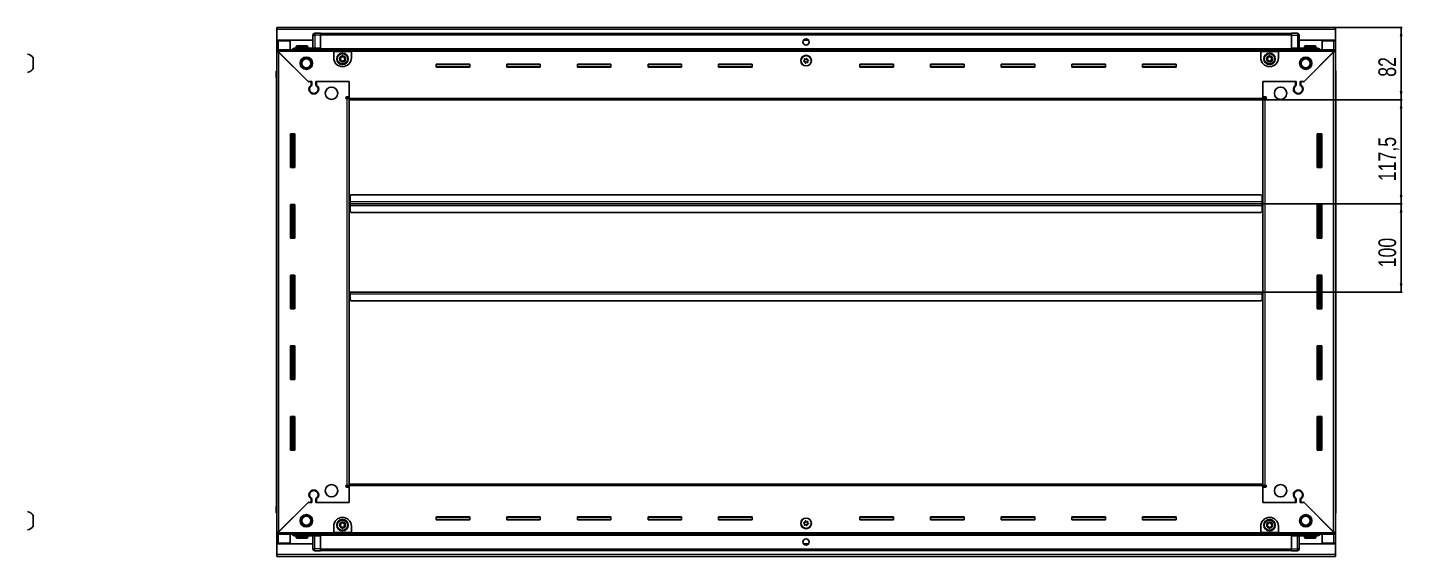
# Model space of a CAD drawing. Header units: millimetres. Extents: x 1315 to 4658, y 427 to 1687.
# Drawn here: x 3100 to 4658, y 877 to 1476 of the extents above; entities that cross this region are included whole.
import ezdxf

# ---------------------------------------------------------------- set-up
doc = ezdxf.new("R2010")
doc.units = ezdxf.units.MM
doc.layers.add('FORMAT', color=7, linetype='Continuous')
doc.styles.add('SLDTEXTSTYLE0', font='TXT', dxfattribs={"width": 0.75})
doc.dimstyles.new('SLDDIMSTYLE0', dxfattribs={"dimtxt": 20, "dimasz": 10, "dimexe": 0, "dimexo": 0.0625, "dimgap": 5, "dimtad": 2, "dimdec": 1, "dimrnd": 1e-09, "dimzin": 12, "dimdsep": 46, "dimtxsty": 'SLDTEXTSTYLE0', "dimsah": 1, "dimcen": 0.09, "dimadec": 0, "dimazin": 3, "dimtfac": 1, "dimtofl": 0, "dimtmove": 0, "dimatfit": 3, "dimfxl": 0, "dimfrac": 2, "dimtolj": 1, "dimtzin": 12, "dimarcsym": 0})

# ---------------------------------------------------------------- blocks, each defined once
blk = doc.blocks.new('_D_6')
at = {"layer": 'FORMAT'}
for p, q in [((4581.7, 1475.8), (4657.2, 1475.8)), ((4656.2, 1475.8), (4656.2, 1393.8)), ((4499.7, 1393.8), (4657.2, 1393.8))]:
    blk.add_line(p, q, dxfattribs=at)
for points in [[(4656.2, 1475.8), (4654.6, 1465.8), (4657.7, 1465.8)], [(4656.2, 1393.8), (4657.7, 1403.8), (4654.6, 1403.8)]]:
    blk.add_solid(points, dxfattribs=at)
at = {"layer": 'FORMAT', "insert": (4630.4, 1420), "char_height": 20, "attachment_point": 1, "rotation": 90, "style": 'SLDTEXTSTYLE0'}
blk.add_mtext('82', dxfattribs=at)
blk = doc.blocks.new('_D_7')
at = {"layer": 'FORMAT'}
for p, q in [((4499.7, 1393.8), (4657.2, 1393.8)), ((4656.2, 1276.3), (4656.2, 1393.8)), ((4498.7, 1276.3), (4657.2, 1276.3))]:
    blk.add_line(p, q, dxfattribs=at)
for points in [[(4656.2, 1393.8), (4654.6, 1383.8), (4657.7, 1383.8)], [(4656.2, 1276.3), (4657.7, 1286.3), (4654.6, 1286.3)]]:
    blk.add_solid(points, dxfattribs=at)
at = {"layer": 'FORMAT', "insert": (4630.4, 1301.8), "char_height": 20, "attachment_point": 1, "rotation": 90, "style": 'SLDTEXTSTYLE0'}
blk.add_mtext('117,5', dxfattribs=at)
blk = doc.blocks.new('_D_8')
at = {"layer": 'FORMAT'}
for p, q in [((4498.7, 1276.3), (4657.2, 1276.3)), ((4656.2, 1276.3), (4656.2, 1176.3)), ((4498.7, 1176.3), (4657.2, 1176.3))]:
    blk.add_line(p, q, dxfattribs=at)
for points in [[(4656.2, 1276.3), (4654.6, 1266.3), (4657.7, 1266.3)], [(4656.2, 1176.3), (4657.7, 1186.3), (4654.6, 1186.3)]]:
    blk.add_solid(points, dxfattribs=at)
at = {"layer": 'FORMAT', "insert": (4630.4, 1204.2), "char_height": 20, "attachment_point": 1, "rotation": 90, "style": 'SLDTEXTSTYLE0'}
blk.add_mtext('100', dxfattribs=at)

msp = doc.modelspace()

# ---------------------------------------------------------------- linework, layer by layer
at = {"color": 7, "linetype": 'Continuous', "lineweight": 25}
for p, q in [((3382.66, 1473.72), (3382.66, 1475.82)), ((3382.66, 1475.82), (4581.66, 1475.82)), ((3382.66, 1461.32), (3382.66, 1473.72)), ((3423.66, 1452.32), (3423.66, 1467.32)), ((3424.34, 1468.82), (3424.34, 1468.82)), ((3425.66, 1469.32), (3432.16, 1469.32)), ((3425.66, 1469.32), (3432.16, 1469.32)), ((3432.16, 1469.32), (3432.16, 1469.32)), ((3432.16, 1469.32), (3432.16, 1469.32)), ((3432.16, 1469.32), (3432.16, 1467.32)), ((4532.16, 1469.17), (3432.16, 1469.17)), ((3432.16, 1452.32), (3432.16, 1467.32)), ((4532.16, 1469.32), (4532.16, 1469.32)), ((4538.66, 1469.32), (4532.16, 1469.32)), ((4538.66, 1469.32), (4532.16, 1469.32)), ((4532.16, 1469.32), (4532.16, 1467.32)), ((4532.16, 1452.32), (4532.16, 1467.32)), ((4540.66, 1467.32), (4540.66, 1467.32)), ((4540.66, 1452.32), (4540.66, 1467.32)), ((4581.66, 1475.82), (4581.66, 1473.72)), ((4581.66, 1473.72), (4581.66, 1461.32)), ((3423.66, 1461.32), (3382.66, 1461.32)), ((3382.66, 1460.82), (3382.66, 1461.32)), ((3382.66, 1460.82), (3384.76, 1460.82)), ((3382.66, 1450.57), (3382.66, 1460.82)), ((3382.66, 1449.07), (3382.66, 1450.57)), ((3382.66, 1450.57), (3383.66, 1450.57)), ((3382.66, 1448.57), (3382.66, 1449.07)), ((3382.66, 1449.07), (3383.66, 1449.07)), ((3382.66, 904.07), (3382.66, 1448.57)), ((3384.16, 1448.57), (3382.66, 1448.57)), ((3383.66, 1449.07), (3383.66, 1450.57)), ((3383.66, 1450.57), (3447.16, 1450.57)), ((3384.16, 1460.82), (3384.16, 1461.32)), ((3384.26, 1448.47), (3418.16, 1414.57)), ((3397.66, 1460.82), (3384.76, 1460.82)), ((3397.66, 1450.57), (3397.66, 1460.82)), ((3403.16, 1452.32), (3432.16, 1452.32)), ((3404.66, 1454.22), (3404.66, 1452.32)), ((3405.46, 1455.02), (3416.86, 1455.02)), ((3417.66, 1452.32), (3417.66, 1454.22)), ((3432.08, 1450.57), (3432.16, 1452.29)), ((3432.16, 1452.32), (3432.16, 1451.82)), ((3432.16, 1451.17), (4532.16, 1451.17)), ((3447.16, 1448.47), (3447.16, 1450.57)), ((3447.16, 1450.57), (3467.16, 1450.57)), ((3447.16, 1449.07), (3467.16, 1449.07)), ((3447.16, 1441.57), (3447.16, 1448.47)), ((3467.16, 1450.57), (3467.16, 1448.47)), ((3467.16, 1450.57), (4497.16, 1450.57)), ((3467.16, 1448.47), (3467.16, 1441.57)), ((3985.03, 1461.32), (3979.29, 1461.32)), ((4497.16, 1448.47), (4497.16, 1450.57)), ((4497.16, 1450.57), (4517.16, 1450.57)), ((4497.16, 1449.07), (4517.16, 1449.07)), ((4497.16, 1441.57), (4497.16, 1448.47)), ((4517.16, 1450.57), (4517.16, 1448.47)), ((4517.16, 1450.57), (4580.66, 1450.57)), ((4517.16, 1448.47), (4517.16, 1441.57)), ((4532.16, 1452.32), (4532.16, 1451.82)), ((4561.16, 1452.32), (4532.16, 1452.32)), ((4532.16, 1452.29), (4532.23, 1450.57)), ((4581.66, 1461.32), (4540.66, 1461.32)), ((4546.16, 1414.57), (4580.06, 1448.47)), ((4546.66, 1454.22), (4546.66, 1452.32)), ((4547.46, 1455.02), (4558.86, 1455.02)), ((4559.66, 1452.32), (4559.66, 1454.22)), ((4566.66, 1450.57), (4566.66, 1460.82)), ((4566.66, 1460.82), (4579.56, 1460.82)), ((4579.56, 1460.82), (4581.66, 1460.82)), ((4580.16, 1460.82), (4580.16, 1461.32)), ((4580.16, 1448.57), (4581.66, 1448.57)), ((4580.66, 1449.07), (4580.66, 1450.57)), ((4580.66, 1450.57), (4581.66, 1450.57)), ((4580.66, 1449.07), (4581.66, 1449.07)), ((4581.66, 1460.82), (4581.66, 1461.32)), ((4581.66, 1460.82), (4581.66, 1450.57)), ((4581.66, 1449.07), (4581.66, 1450.57)), ((4581.66, 1449.07), (4581.66, 1448.57)), ((4581.66, 1448.57), (4581.66, 904.07)), ((3106.93, 1429.32), (3106.93, 1441.32)), ((3418.86, 1413.87), (3384.76, 1447.97)), ((3601.16, 1434.32), (3563.16, 1434.32)), ((3563.16, 1434.32), (3563.16, 1430.82)), ((3601.16, 1430.82), (3601.16, 1434.32)), ((3681.16, 1434.32), (3643.16, 1434.32)), ((3643.16, 1434.32), (3643.16, 1430.82)), ((3681.16, 1430.82), (3681.16, 1434.32)), ((3761.16, 1434.32), (3723.16, 1434.32)), ((3723.16, 1434.32), (3723.16, 1430.82)), ((3761.16, 1430.82), (3761.16, 1434.32)), ((3841.16, 1434.32), (3803.16, 1434.32)), ((3803.16, 1434.32), (3803.16, 1430.82)), ((3841.16, 1430.82), (3841.16, 1434.32)), ((3921.16, 1434.32), (3883.16, 1434.32)), ((3883.16, 1434.32), (3883.16, 1430.82)), ((3921.16, 1430.82), (3921.16, 1434.32)), ((4081.16, 1434.32), (4043.16, 1434.32)), ((4043.16, 1434.32), (4043.16, 1430.82)), ((4081.16, 1430.82), (4081.16, 1434.32)), ((4161.16, 1434.32), (4123.16, 1434.32)), ((4123.16, 1434.32), (4123.16, 1430.82)), ((4161.16, 1430.82), (4161.16, 1434.32)), ((4241.16, 1434.32), (4203.16, 1434.32)), ((4203.16, 1434.32), (4203.16, 1430.82)), ((4241.16, 1430.82), (4241.16, 1434.32)), ((4321.16, 1434.32), (4283.16, 1434.32)), ((4283.16, 1434.32), (4283.16, 1430.82)), ((4321.16, 1430.82), (4321.16, 1434.32)), ((4401.16, 1434.32), (4363.16, 1434.32)), ((4363.16, 1434.32), (4363.16, 1430.82)), ((4401.16, 1430.82), (4401.16, 1434.32)), ((4579.56, 1447.97), (4545.46, 1413.87)), ((3382.16, 1425.82), (3382.16, 1419.32)), ((3382.16, 1419.32), (3382.16, 1425.82)), ((3382.16, 1419.32), (3382.16, 1419.32)), ((3382.66, 1419.32), (3382.16, 1419.32)), ((3382.31, 1419.32), (3382.31, 933.32)), ((3601.16, 1431.57), (3563.16, 1431.57)), ((3563.16, 1430.82), (3601.16, 1430.82)), ((3681.16, 1431.57), (3643.16, 1431.57)), ((3643.16, 1430.82), (3681.16, 1430.82)), ((3761.16, 1431.57), (3723.16, 1431.57)), ((3723.16, 1430.82), (3761.16, 1430.82)), ((3841.16, 1431.57), (3803.16, 1431.57)), ((3803.16, 1430.82), (3841.16, 1430.82)), ((3921.16, 1431.57), (3883.16, 1431.57)), ((3883.16, 1430.82), (3921.16, 1430.82)), ((4081.16, 1431.57), (4043.16, 1431.57)), ((4043.16, 1430.82), (4081.16, 1430.82)), ((4161.16, 1431.57), (4123.16, 1431.57)), ((4123.16, 1430.82), (4161.16, 1430.82)), ((4241.16, 1431.57), (4203.16, 1431.57)), ((4203.16, 1430.82), (4241.16, 1430.82)), ((4321.16, 1431.57), (4283.16, 1431.57)), ((4283.16, 1430.82), (4321.16, 1430.82)), ((4401.16, 1431.57), (4363.16, 1431.57)), ((4363.16, 1430.82), (4401.16, 1430.82)), ((4581.66, 1427.15), (4581.66, 1427.15)), ((4581.66, 1419.32), (4582.16, 1419.32)), ((4582.01, 933.32), (4582.01, 1419.32)), ((4582.16, 1425.82), (4582.16, 1419.32)), ((4582.16, 1419.32), (4582.16, 1425.82)), ((4582.16, 1419.32), (4582.16, 1419.32)), ((4582.16, 1419.32), (4582.16, 1419.32)), ((3418.16, 1414.57), (3422.36, 1414.57)), ((3419.56, 1414.57), (3418.86, 1413.87)), ((3421.66, 1414.57), (3419.56, 1414.57)), ((3421.66, 1414.57), (3421.66, 1410.68)), ((3422.36, 1414.57), (3422.36, 1410.29)), ((3422.66, 1401.71), (3422.66, 1400.95)), ((3426.96, 1414.57), (3464.66, 1414.57)), ((3426.96, 1410.29), (3426.96, 1414.57)), ((3427.66, 1410.68), (3427.66, 1414.57)), ((3464.66, 1414.57), (3427.66, 1414.57)), ((3464.66, 1395.92), (3464.66, 1414.57)), ((3464.66, 1397.32), (3464.66, 1414.57)), ((4499.66, 1414.57), (4537.36, 1414.57)), ((4499.66, 1395.92), (4499.66, 1414.57)), ((4499.66, 1414.57), (4499.66, 1397.32)), ((4536.66, 1414.57), (4499.66, 1414.57)), ((4536.66, 1414.57), (4536.66, 1410.68)), ((4537.36, 1414.57), (4537.36, 1410.29)), ((4541.66, 1401.71), (4541.66, 1400.95)), ((4541.96, 1414.57), (4546.16, 1414.57)), ((4541.96, 1410.29), (4541.96, 1414.57)), ((4544.76, 1414.57), (4542.66, 1414.57)), ((4542.66, 1410.68), (4542.66, 1414.57)), ((4545.46, 1413.87), (4544.76, 1414.57)), ((3461.81, 1397.32), (3464.66, 1397.32)), ((3462.56, 1395.32), (3461.81, 1395.32)), ((3462.56, 1395.32), (3464.66, 1395.32)), ((3464.66, 1396.32), (3462.66, 1396.32)), ((3462.66, 1396.32), (3462.66, 1395.32)), ((3464.66, 1393.82), (3464.66, 1395.92)), ((4499.66, 1393.82), (3464.66, 1393.82)), ((3464.66, 958.82), (3464.66, 1393.82)), ((4499.66, 1397.32), (4502.51, 1397.32)), ((4501.66, 1396.32), (4499.66, 1396.32)), ((4499.66, 1395.92), (4499.66, 1393.82)), ((4499.66, 1395.32), (4501.76, 1395.32)), ((4499.66, 1393.82), (4499.66, 958.82)), ((4501.66, 1395.32), (4501.66, 1396.32)), ((4502.51, 1395.32), (4501.76, 1395.32)), ((3403.16, 1355.32), (3398.16, 1355.32)), ((3398.16, 1355.32), (3398.16, 1317.32)), ((3400.31, 1317.32), (3400.31, 1355.32)), ((3402.1, 1317.32), (3402.1, 1355.32)), ((3402.14, 1317.32), (3402.14, 1355.32)), ((3403.16, 1317.32), (3403.16, 1355.32)), ((4561.16, 1355.32), (4561.16, 1317.32)), ((4566.16, 1355.32), (4561.16, 1355.32)), ((4562.18, 1355.32), (4562.18, 1317.32)), ((4562.22, 1355.32), (4562.22, 1317.32)), ((4564.01, 1355.32), (4564.01, 1317.32)), ((4566.16, 1317.32), (4566.16, 1355.32)), ((3398.16, 1317.32), (3403.16, 1317.32)), ((4561.16, 1317.32), (4566.16, 1317.32)), ((3465.66, 1279.17), (3465.41, 1279.17)), ((3465.41, 1279.17), (3465.41, 1276.32)), ((3466.66, 1286.32), (3465.66, 1285.32)), ((3465.66, 1285.32), (3465.66, 1278.42)), ((3465.66, 1276.32), (3465.66, 1278.42)), ((4497.66, 1286.32), (3466.66, 1286.32)), ((4498.66, 1285.32), (4497.66, 1286.32)), ((4498.66, 1278.42), (4498.66, 1285.32)), ((4498.91, 1279.17), (4498.66, 1279.17)), ((4498.66, 1278.42), (4498.66, 1276.32)), ((4498.91, 1276.32), (4498.91, 1279.17)), ((3403.16, 1275.32), (3398.16, 1275.32)), ((3398.16, 1275.32), (3398.16, 1237.32)), ((3400.31, 1237.32), (3400.31, 1275.32)), ((3402.1, 1237.32), (3402.1, 1275.32)), ((3402.14, 1237.32), (3402.14, 1275.32)), ((3403.16, 1237.32), (3403.16, 1275.32)), ((3465.41, 1276.32), (3464.66, 1276.32)), ((3465.41, 1276.32), (3465.41, 1273.47)), ((3465.41, 1273.47), (3465.66, 1273.47)), ((3465.66, 1274.22), (3465.66, 1276.32)), ((4498.66, 1276.32), (3465.66, 1276.32)), ((3465.66, 1274.22), (3465.66, 1267.32)), ((3465.66, 1267.32), (3466.66, 1266.32)), ((3466.66, 1266.32), (4497.66, 1266.32)), ((4497.66, 1266.32), (4498.66, 1267.32)), ((4498.66, 1276.32), (4498.66, 1274.22)), ((4498.66, 1267.32), (4498.66, 1274.22)), ((4498.66, 1273.47), (4498.91, 1273.47)), ((4498.91, 1273.47), (4498.91, 1276.32)), ((4499.66, 1276.32), (4498.91, 1276.32)), ((4561.16, 1275.32), (4561.16, 1237.32)), ((4566.16, 1275.32), (4561.16, 1275.32)), ((4562.18, 1275.32), (4562.18, 1237.32)), ((4562.22, 1275.32), (4562.22, 1237.32)), ((4564.01, 1275.32), (4564.01, 1237.32)), ((4566.16, 1237.32), (4566.16, 1275.32)), ((3398.16, 1237.32), (3403.16, 1237.32)), ((4561.16, 1237.32), (4566.16, 1237.32)), ((3403.16, 1195.32), (3398.16, 1195.32)), ((3398.16, 1195.32), (3398.16, 1157.32)), ((3400.31, 1157.32), (3400.31, 1195.32)), ((3402.1, 1157.32), (3402.1, 1195.32)), ((3402.14, 1157.32), (3402.14, 1195.32)), ((3403.16, 1157.32), (3403.16, 1195.32)), ((4561.16, 1195.32), (4561.16, 1157.32)), ((4566.16, 1195.32), (4561.16, 1195.32)), ((4562.18, 1195.32), (4562.18, 1157.32)), ((4562.22, 1195.32), (4562.22, 1157.32)), ((4564.01, 1195.32), (4564.01, 1157.32)), ((4566.16, 1157.32), (4566.16, 1195.32)), ((3464.66, 1176.32), (3465.41, 1176.32)), ((3465.41, 1176.32), (3465.41, 1173.47)), ((3465.41, 1173.47), (3465.66, 1173.47)), ((3465.66, 1174.22), (3465.66, 1176.32)), ((3465.66, 1176.32), (4498.66, 1176.32)), ((3465.66, 1174.22), (3465.66, 1167.32)), ((4498.66, 1176.32), (4498.66, 1174.22)), ((4498.66, 1167.32), (4498.66, 1174.22)), ((4498.66, 1173.47), (4498.91, 1173.47)), ((4498.91, 1173.47), (4498.91, 1176.32)), ((4498.91, 1176.32), (4499.66, 1176.32)), ((3398.16, 1157.32), (3403.16, 1157.32)), ((3465.66, 1167.32), (3466.66, 1166.32)), ((3466.66, 1166.32), (4497.66, 1166.32)), ((4497.66, 1166.32), (4498.66, 1167.32)), ((4561.16, 1157.32), (4566.16, 1157.32)), ((3403.16, 1115.32), (3398.16, 1115.32)), ((3398.16, 1115.32), (3398.16, 1077.32)), ((3400.31, 1077.32), (3400.31, 1115.32)), ((3402.1, 1077.32), (3402.1, 1115.32)), ((3402.14, 1077.32), (3402.14, 1115.32)), ((3403.16, 1077.32), (3403.16, 1115.32)), ((4561.16, 1115.32), (4561.16, 1077.32)), ((4566.16, 1115.32), (4561.16, 1115.32)), ((4562.18, 1115.32), (4562.18, 1077.32)), ((4562.22, 1115.32), (4562.22, 1077.32)), ((4564.01, 1115.32), (4564.01, 1077.32)), ((4566.16, 1077.32), (4566.16, 1115.32)), ((3398.16, 1077.32), (3403.16, 1077.32)), ((4561.16, 1077.32), (4566.16, 1077.32)), ((3403.16, 1035.32), (3398.16, 1035.32)), ((3398.16, 1035.32), (3398.16, 997.32)), ((3400.31, 997.32), (3400.31, 1035.32)), ((3402.1, 997.32), (3402.1, 1035.32)), ((3402.14, 997.32), (3402.14, 1035.32)), ((3403.16, 997.32), (3403.16, 1035.32)), ((4561.16, 1035.32), (4561.16, 997.32)), ((4566.16, 1035.32), (4561.16, 1035.32)), ((4562.18, 1035.32), (4562.18, 997.32)), ((4562.22, 1035.32), (4562.22, 997.32)), ((4564.01, 1035.32), (4564.01, 997.32)), ((4566.16, 997.32), (4566.16, 1035.32)), ((3398.16, 997.32), (3403.16, 997.32)), ((4561.16, 997.32), (4566.16, 997.32)), ((3422.66, 951.7), (3422.66, 950.94)), ((3461.81, 957.32), (3462.56, 957.32)), ((3464.66, 955.32), (3461.81, 955.32)), ((3464.66, 957.32), (3462.56, 957.32)), ((3462.66, 957.32), (3462.66, 956.32)), ((3462.66, 956.32), (3464.66, 956.32)), ((3464.66, 956.72), (3464.66, 958.82)), ((3464.66, 958.82), (4499.66, 958.82)), ((3464.66, 956.72), (3464.66, 938.07)), ((3464.66, 938.07), (3464.66, 955.32)), ((4499.66, 958.82), (4499.66, 956.72)), ((4501.76, 957.32), (4499.66, 957.32)), ((4499.66, 956.72), (4499.66, 938.07)), ((4499.66, 956.32), (4501.66, 956.32)), ((4499.66, 955.32), (4499.66, 938.07)), ((4502.51, 955.32), (4499.66, 955.32)), ((4501.66, 956.32), (4501.66, 957.32)), ((4501.76, 957.32), (4502.51, 957.32)), ((4541.66, 951.7), (4541.66, 950.94)), ((3418.16, 938.07), (3384.26, 904.17)), ((3384.76, 904.67), (3418.86, 938.77)), ((3422.36, 938.07), (3418.16, 938.07)), ((3418.86, 938.77), (3419.56, 938.07)), ((3419.56, 938.07), (3421.66, 938.07)), ((3421.66, 941.96), (3421.66, 938.07)), ((3422.36, 942.36), (3422.36, 938.07)), ((3426.96, 938.07), (3426.96, 942.36)), ((3464.66, 938.07), (3426.96, 938.07)), ((3427.66, 938.07), (3427.66, 941.96)), ((3427.66, 938.07), (3464.66, 938.07)), ((4537.36, 938.07), (4499.66, 938.07)), ((4499.66, 938.07), (4536.66, 938.07)), ((4536.66, 941.96), (4536.66, 938.07)), ((4537.36, 942.36), (4537.36, 938.07)), ((4541.96, 938.07), (4541.96, 942.36)), ((4546.16, 938.07), (4541.96, 938.07)), ((4542.66, 938.07), (4542.66, 941.96)), ((4542.66, 938.07), (4544.76, 938.07)), ((4544.76, 938.07), (4545.46, 938.77)), ((4545.46, 938.77), (4579.56, 904.67)), ((4580.06, 904.17), (4546.16, 938.07)), ((3106.93, 911.32), (3106.93, 923.32)), ((3382.16, 926.82), (3382.16, 933.32)), ((3382.16, 933.32), (3382.16, 933.32)), ((3382.16, 933.32), (3382.16, 933.32)), ((3382.16, 933.32), (3382.16, 926.82)), ((3382.66, 933.32), (3382.16, 933.32)), ((3382.66, 925.5), (3382.66, 925.5)), ((3601.16, 921.82), (3563.16, 921.82)), ((3563.16, 921.82), (3563.16, 918.32)), ((3563.16, 921.07), (3601.16, 921.07)), ((3601.16, 918.32), (3601.16, 921.82)), ((3681.16, 921.82), (3643.16, 921.82)), ((3643.16, 921.82), (3643.16, 918.32)), ((3643.16, 921.07), (3681.16, 921.07)), ((3681.16, 918.32), (3681.16, 921.82)), ((3761.16, 921.82), (3723.16, 921.82)), ((3723.16, 921.82), (3723.16, 918.32)), ((3723.16, 921.07), (3761.16, 921.07)), ((3761.16, 918.32), (3761.16, 921.82)), ((3841.16, 921.82), (3803.16, 921.82)), ((3803.16, 921.82), (3803.16, 918.32)), ((3803.16, 921.07), (3841.16, 921.07)), ((3841.16, 918.32), (3841.16, 921.82)), ((3921.16, 921.82), (3883.16, 921.82)), ((3883.16, 921.82), (3883.16, 918.32)), ((3883.16, 921.07), (3921.16, 921.07)), ((3921.16, 918.32), (3921.16, 921.82)), ((4081.16, 921.82), (4043.16, 921.82)), ((4043.16, 921.82), (4043.16, 918.32)), ((4043.16, 921.07), (4081.16, 921.07)), ((4081.16, 918.32), (4081.16, 921.82)), ((4161.16, 921.82), (4123.16, 921.82)), ((4123.16, 921.82), (4123.16, 918.32)), ((4123.16, 921.07), (4161.16, 921.07)), ((4161.16, 918.32), (4161.16, 921.82)), ((4241.16, 921.82), (4203.16, 921.82)), ((4203.16, 921.82), (4203.16, 918.32)), ((4203.16, 921.07), (4241.16, 921.07)), ((4241.16, 918.32), (4241.16, 921.82)), ((4321.16, 921.82), (4283.16, 921.82)), ((4283.16, 921.82), (4283.16, 918.32)), ((4283.16, 921.07), (4321.16, 921.07)), ((4321.16, 918.32), (4321.16, 921.82)), ((4401.16, 921.82), (4363.16, 921.82)), ((4363.16, 921.82), (4363.16, 918.32)), ((4363.16, 921.07), (4401.16, 921.07)), ((4401.16, 918.32), (4401.16, 921.82)), ((4581.66, 933.32), (4582.16, 933.32)), ((4582.16, 933.32), (4582.16, 933.32)), ((4582.16, 926.82), (4582.16, 933.32)), ((4582.16, 933.32), (4582.16, 926.82)), ((3382.66, 903.57), (3382.66, 904.07)), ((3384.16, 904.07), (3382.66, 904.07)), ((3382.66, 903.57), (3382.66, 902.07)), ((3383.66, 903.57), (3382.66, 903.57)), ((3383.66, 903.57), (3383.66, 902.07)), ((3447.16, 904.17), (3447.16, 911.07)), ((3447.16, 902.07), (3447.16, 904.17)), ((3467.16, 903.57), (3447.16, 903.57)), ((3467.16, 911.07), (3467.16, 904.17)), ((3467.16, 904.17), (3467.16, 902.07)), ((3563.16, 918.32), (3601.16, 918.32)), ((3643.16, 918.32), (3681.16, 918.32)), ((3723.16, 918.32), (3761.16, 918.32)), ((3803.16, 918.32), (3841.16, 918.32)), ((3883.16, 918.32), (3921.16, 918.32)), ((4043.16, 918.32), (4081.16, 918.32)), ((4123.16, 918.32), (4161.16, 918.32)), ((4203.16, 918.32), (4241.16, 918.32)), ((4283.16, 918.32), (4321.16, 918.32)), ((4363.16, 918.32), (4401.16, 918.32)), ((4497.16, 904.17), (4497.16, 911.07)), ((4497.16, 902.07), (4497.16, 904.17)), ((4517.16, 903.57), (4497.16, 903.57)), ((4517.16, 911.07), (4517.16, 904.17)), ((4517.16, 904.17), (4517.16, 902.07)), ((4580.16, 904.07), (4581.66, 904.07)), ((4580.66, 903.57), (4580.66, 902.07)), ((4581.66, 903.57), (4580.66, 903.57)), ((4581.66, 904.07), (4581.66, 903.57)), ((4581.66, 903.57), (4581.66, 902.07)), ((3382.66, 891.82), (3382.66, 902.07)), ((3383.66, 902.07), (3382.66, 902.07)), ((3384.76, 891.82), (3382.66, 891.82)), ((3382.66, 891.32), (3382.66, 891.82)), ((3382.66, 878.92), (3382.66, 891.32)), ((3382.66, 891.32), (3423.66, 891.32)), ((3447.16, 902.07), (3383.66, 902.07)), ((3384.16, 891.32), (3384.16, 891.82)), ((3384.76, 891.82), (3397.66, 891.82)), ((3397.66, 891.82), (3397.66, 902.07)), ((3403.16, 900.32), (3432.16, 900.32)), ((3404.66, 900.32), (3404.66, 898.42)), ((3409.23, 897.62), (3405.46, 897.62)), ((3416.86, 897.62), (3409.23, 897.62)), ((3417.66, 898.42), (3417.66, 900.32)), ((3423.66, 900.32), (3423.66, 885.32)), ((3432.16, 900.36), (3432.08, 902.07)), ((4532.16, 901.47), (3432.16, 901.47)), ((3432.16, 900.32), (3432.16, 900.82)), ((3432.16, 900.32), (3432.16, 885.32)), ((3467.16, 902.07), (3447.16, 902.07)), ((4497.16, 902.07), (3467.16, 902.07)), ((3979.29, 891.32), (3985.03, 891.32)), ((4517.16, 902.07), (4497.16, 902.07)), ((4580.66, 902.07), (4517.16, 902.07)), ((4532.23, 902.07), (4532.16, 900.36)), ((4532.16, 900.32), (4532.16, 900.82)), ((4561.16, 900.32), (4532.16, 900.32)), ((4532.16, 900.32), (4532.16, 885.32)), ((4540.66, 900.32), (4540.66, 885.32)), ((4540.66, 891.32), (4581.66, 891.32)), ((4546.66, 900.32), (4546.66, 898.42)), ((4554.45, 897.62), (4547.46, 897.62)), ((4558.86, 897.62), (4554.45, 897.62)), ((4559.66, 898.42), (4559.66, 900.32)), ((4566.66, 891.82), (4566.66, 902.07)), ((4579.56, 891.82), (4566.66, 891.82)), ((4581.66, 891.82), (4579.56, 891.82)), ((4580.16, 891.32), (4580.16, 891.82)), ((4581.66, 902.07), (4580.66, 902.07)), ((4581.66, 902.07), (4581.66, 891.82)), ((4581.66, 891.32), (4581.66, 891.82)), ((4581.66, 891.32), (4581.66, 878.92)), ((3382.66, 876.82), (3382.66, 878.92)), ((4581.66, 876.82), (3382.66, 876.82)), ((3423.66, 885.32), (3423.66, 885.32)), ((3425.66, 883.32), (3432.16, 883.32)), ((3425.66, 883.32), (3432.16, 883.32)), ((3432.16, 883.32), (3432.16, 885.32)), ((3432.16, 883.47), (4532.16, 883.47)), ((3432.16, 883.32), (3432.16, 883.32)), ((4532.16, 883.32), (4532.16, 885.32)), ((4538.66, 883.32), (4532.16, 883.32)), ((4532.16, 883.32), (4532.16, 883.32)), ((4532.16, 883.32), (4532.16, 883.32)), ((4538.66, 883.32), (4532.16, 883.32)), ((4539.98, 883.82), (4539.98, 883.82)), ((4581.66, 878.92), (4581.66, 876.82))]:
    msp.add_line(p, q, dxfattribs=at)
at = {"color": 8, "linetype": 'Continuous', "lineweight": 18}
for p, q in [((4581.66, 1473.72), (3382.66, 1473.72)), ((3423.66, 1467.32), (3425.66, 1467.32)), ((3425.66, 1469.32), (3425.66, 1467.32)), ((3425.66, 1467.32), (3425.66, 1452.32)), ((3432.16, 1467.32), (3425.66, 1467.32)), ((4532.16, 1467.17), (3432.16, 1467.17)), ((4532.16, 1467.32), (4538.66, 1467.32)), ((4538.66, 1469.32), (4538.66, 1467.32)), ((4540.66, 1467.32), (4538.66, 1467.32)), ((4538.66, 1467.32), (4538.66, 1452.32)), ((3447.16, 1448.47), (3384.26, 1448.47)), ((3384.76, 1460.82), (3384.76, 1461.32)), ((3384.76, 1450.57), (3384.76, 1460.82)), ((3404.66, 1454.22), (3417.66, 1454.22)), ((4532.16, 1451.82), (3432.16, 1451.82)), ((4532.16, 1450.59), (3432.16, 1450.59)), ((3447.16, 1448.47), (3467.16, 1448.47)), ((4497.16, 1448.47), (3467.16, 1448.47)), ((4497.16, 1448.47), (4517.16, 1448.47)), ((4580.06, 1448.47), (4517.16, 1448.47)), ((4546.66, 1454.22), (4559.66, 1454.22)), ((4579.56, 1461.32), (4579.56, 1460.82)), ((4579.56, 1460.82), (4579.56, 1450.57)), ((3384.76, 1447.97), (3384.76, 904.67)), ((4579.56, 904.67), (4579.56, 1447.97)), ((3382.66, 1425.82), (3382.16, 1425.82)), ((4581.66, 1425.82), (4582.16, 1425.82)), ((3462.56, 957.32), (3462.56, 1395.32)), ((3464.66, 1395.92), (4499.66, 1395.92)), ((4501.76, 1395.32), (4501.76, 957.32)), ((3399.66, 1355.32), (3399.66, 1317.32)), ((3400.9, 1355.32), (3400.9, 1317.32)), ((4563.42, 1317.32), (4563.42, 1355.32)), ((4564.66, 1317.32), (4564.66, 1355.32)), ((4498.66, 1278.42), (3465.66, 1278.42)), ((3399.66, 1275.32), (3399.66, 1237.32)), ((3400.9, 1275.32), (3400.9, 1237.32)), ((3465.66, 1274.22), (4498.66, 1274.22)), ((4563.42, 1237.32), (4563.42, 1275.32)), ((4564.66, 1237.32), (4564.66, 1275.32)), ((3399.66, 1195.32), (3399.66, 1157.32)), ((3400.9, 1195.32), (3400.9, 1157.32)), ((4563.42, 1157.32), (4563.42, 1195.32)), ((4564.66, 1157.32), (4564.66, 1195.32)), ((3465.66, 1174.22), (4498.66, 1174.22)), ((3399.66, 1115.32), (3399.66, 1077.32)), ((3400.9, 1115.32), (3400.9, 1077.32)), ((4563.42, 1077.32), (4563.42, 1115.32)), ((4564.66, 1077.32), (4564.66, 1115.32)), ((3399.66, 1035.32), (3399.66, 997.32)), ((3400.9, 1035.32), (3400.9, 997.32)), ((4563.42, 997.32), (4563.42, 1035.32)), ((4564.66, 997.32), (4564.66, 1035.32)), ((4499.66, 956.72), (3464.66, 956.72)), ((3382.66, 926.82), (3382.16, 926.82)), ((4581.66, 926.82), (4582.16, 926.82)), ((3384.26, 904.17), (3447.16, 904.17)), ((3467.16, 904.17), (3447.16, 904.17)), ((3467.16, 904.17), (4497.16, 904.17)), ((4517.16, 904.17), (4497.16, 904.17)), ((4517.16, 904.17), (4580.06, 904.17)), ((3384.76, 891.82), (3384.76, 902.07)), ((3384.76, 891.32), (3384.76, 891.82)), ((3408.96, 898.42), (3404.66, 898.42)), ((3417.66, 898.42), (3408.96, 898.42)), ((3425.66, 885.32), (3425.66, 900.32)), ((3432.16, 902.06), (4532.16, 902.06)), ((3432.16, 900.82), (4532.16, 900.82)), ((4538.66, 885.32), (4538.66, 900.32)), ((4554.63, 898.42), (4546.66, 898.42)), ((4559.66, 898.42), (4554.63, 898.42)), ((4579.56, 902.07), (4579.56, 891.82)), ((4579.56, 891.82), (4579.56, 891.32)), ((4581.66, 878.92), (3382.66, 878.92)), ((3423.66, 885.32), (3425.66, 885.32)), ((3425.66, 883.32), (3425.66, 885.32)), ((3432.16, 885.32), (3425.66, 885.32)), ((3432.16, 885.47), (4532.16, 885.47)), ((4532.16, 885.32), (4538.66, 885.32)), ((4540.66, 885.32), (4538.66, 885.32)), ((4538.66, 883.32), (4538.66, 885.32))]:
    msp.add_line(p, q, dxfattribs=at)
at = {"color": 7, "linetype": 'Continuous', "lineweight": 25, "flags": 128}
msp.add_lwpolyline([(3423.81, 884.57), (3423.7, 884.93), (3423.66, 885.32)], dxfattribs=at)
at = {"color": 7, "linetype": 'Continuous', "lineweight": 25}
for centre, radius in [((3982.16, 1459.32), 3.5), ((3416.16, 1435.32), 7), ((3416.16, 1435.32), 6.03), ((3416.16, 1435.32), 5.1), ((3457.16, 1440.32), 6.5), ((3457.16, 1440.32), 3.46), ((3982.16, 1438.32), 6), ((3982.16, 1438.17), 5.79), ((3982.16, 1438.17), 1.85), ((4507.16, 1440.32), 6.5), ((4507.16, 1440.32), 3.46), ((4548.16, 1435.32), 7), ((4548.16, 1435.32), 6.03), ((4548.16, 1435.32), 5.1), ((3444.66, 1401.32), 7), ((4519.66, 1401.32), 7), ((3444.66, 951.32), 7), ((4519.66, 951.32), 7), ((3416.16, 917.32), 7), ((3416.16, 917.32), 6.03), ((3416.16, 917.32), 5.1), ((3982.16, 914.32), 6), ((3982.16, 914.47), 5.79), ((4548.16, 917.32), 7), ((4548.16, 917.32), 6.02), ((4548.16, 917.32), 5.1), ((3457.16, 912.32), 6.5), ((3457.16, 912.32), 3.46), ((3982.16, 914.47), 1.85), ((4507.16, 912.32), 6.5), ((4507.16, 912.32), 3.46), ((3982.16, 893.32), 3.5)]:
    msp.add_circle(centre, radius, dxfattribs=at)
at = {"color": 8, "linetype": 'Continuous', "lineweight": 18}
for centre in [(3457.16, 1440.32), (4507.16, 1440.32), (3457.16, 912.32), (4507.16, 912.32)]:
    msp.add_circle(centre, 5.7, dxfattribs=at)
at = {"color": 7, "linetype": 'Continuous', "lineweight": 25}
for centre, radius, start, end in [((3425.66, 1467.32), 2, 90, 180), ((3425.66, 1467.32), 2, 90, 131.40962), ((4538.66, 1467.32), 2, 0, 90), ((3405.46, 1454.22), 0.8, 90, 180), ((3416.86, 1454.22), 0.8, 0, 90), ((3423.46, 1452.52), 0.2, 270, 0), ((4540.86, 1452.52), 0.2, 180, 270), ((4547.46, 1454.22), 0.8, 90, 180), ((4558.86, 1454.22), 0.8, 0, 90), ((3097.3, 1434.3), 11.91, 36.1266, 75.29965), ((3457.16, 1441.57), 10, 180, 270), ((3457.16, 1440.32), 2.5, 134.01559, 194.01559), ((3457.16, 1440.32), 2.5, 194.01559, 254.01559), ((3457.16, 1440.32), 2.5, 74.01559, 134.01559), ((3457.16, 1440.32), 2.5, 254.01559, 314.01559), ((3457.16, 1441.57), 10, 270, 0), ((3457.16, 1440.32), 2.5, 14.01559, 74.01559), ((3457.16, 1440.32), 2.5, 314.01559, 14.01559), ((4507.16, 1441.57), 10, 180, 270), ((4507.16, 1440.32), 2.5, 160.11158, 220.11158), ((4507.16, 1440.32), 2.5, 100.11158, 160.11158), ((4507.16, 1440.32), 2.5, 220.11158, 280.11158), ((4507.16, 1440.32), 2.5, 40.11158, 100.11158), ((4507.16, 1441.57), 10, 270, 0), ((4507.16, 1440.32), 2.5, 280.11158, 340.11158), ((4507.16, 1440.32), 2.5, 340.11158, 40.11158), ((3097.3, 1436.35), 11.91, 284.70035, 323.8734), ((3384.16, 1425.82), 2, 138.59038, 180), ((4580.16, 1425.82), 2, 0, 41.39416), ((3424.66, 1406.07), 5.5, 123.05573, 56.94427), ((3424.66, 1406.07), 4.8, 118.63099, 61.36901), ((4539.66, 1406.07), 5.5, 123.05573, 56.94427), ((4539.66, 1406.07), 4.8, 118.63099, 61.36901), ((3461.81, 1396.32), 1, 90, 270), ((4502.51, 1396.32), 1, 270, 90), ((3424.66, 946.57), 5.5, 303.05573, 236.94427), ((3424.66, 946.57), 4.8, 298.63099, 241.36901), ((3461.81, 956.32), 1, 90, 270), ((4502.51, 956.32), 1, 270, 90), ((4539.66, 946.57), 5.5, 303.05573, 236.94427), ((4539.66, 946.57), 4.8, 298.63099, 241.36901), ((3097.3, 916.3), 11.91, 36.1266, 75.29965), ((3384.16, 926.82), 2, 180, 199.56674), ((3384.16, 926.82), 2, 180, 221.39416), ((3384.16, 926.82), 2, 213.78451, 221.40962), ((3457.16, 911.07), 10, 90, 180), ((3457.16, 911.07), 10, 0, 90), ((4507.16, 911.07), 10, 90, 180), ((4507.16, 911.07), 10, 0, 90), ((4580.16, 926.82), 2, 318.59038, 0), ((3097.3, 918.35), 11.91, 284.70035, 323.8734), ((3457.16, 912.32), 2.5, 127.47401, 187.47401), ((3457.16, 912.32), 2.5, 187.47401, 247.47401), ((3457.16, 912.32), 2.5, 67.47401, 127.47401), ((3457.16, 912.32), 2.5, 247.47401, 307.47401), ((3457.16, 912.32), 2.5, 7.47401, 67.47401), ((3457.16, 912.32), 2.5, 307.47401, 7.47401), ((4507.16, 912.32), 2.5, 147.04236, 207.04236), ((4507.16, 912.32), 2.5, 207.04236, 267.04236), ((4507.16, 912.32), 2.5, 87.04236, 147.04236), ((4507.16, 912.32), 2.5, 267.04236, 327.04236), ((4507.16, 912.32), 2.5, 27.04236, 87.04236), ((4507.16, 912.32), 2.5, 327.04236, 27.04236), ((3405.46, 898.42), 0.8, 180, 270), ((3416.86, 898.42), 0.8, 270, 0), ((3423.46, 900.12), 0.2, 0, 90), ((4540.86, 900.12), 0.2, 90, 180), ((4547.46, 898.42), 0.8, 180, 270), ((4558.86, 898.42), 0.8, 270, 360), ((3425.66, 885.32), 2, 180, 270), ((4538.66, 885.32), 2, 270, 0), ((4538.66, 885.32), 2, 270, 288.58003), ((4538.66, 885.32), 2, 303.94202, 311.40962), ((4538.66, 885.32), 2, 311.40962, 360)]:
    msp.add_arc(centre, radius, start, end, dxfattribs=at)
for points, knots in [([(3382.66, 1448.57), (3382.69, 1448.53), (3382.74, 1448.44), (3383.13, 1448.3), (3383.69, 1448.17), (3384.27, 1448.06), (3384.63, 1448), (3384.76, 1447.97)], [0, 0, 0, 0, 0.2302553, 0.4485219, 0.6667858, 0.8850496, 1, 1, 1, 1]), ([(3384.26, 1448.47), (3384.21, 1448.73), (3384.12, 1449.22), (3383.99, 1449.86), (3383.86, 1450.33), (3383.75, 1450.55), (3383.68, 1450.57), (3383.66, 1450.57)], [0, 0, 0, 0, 0.23025534, 0.4485219, 0.6667858, 0.88504963, 1, 1, 1, 1]), ([(3399.95, 1450.57), (3400.06, 1450.77), (3400.45, 1451.42), (3401.61, 1452.13), (3402.64, 1452.26), (3403.16, 1452.32)], [0, 0, 0, 0, 0.18224985, 0.59112493, 1, 1, 1, 1]), ([(3432.16, 1452.32), (3432.16, 1452.29), (3432.16, 1452.21), (3432.16, 1451.59), (3432.16, 1451.01), (3432.16, 1450.62), (3432.16, 1450.59)], [0, 0, 0, 0, 0.3242788, 0.6485576, 0.9728365, 1, 1, 1, 1]), ([(4532.16, 1452.32), (4532.16, 1452.29), (4532.16, 1452.21), (4532.16, 1451.59), (4532.16, 1451.01), (4532.16, 1450.62), (4532.16, 1450.59)], [0, 0, 0, 0, 0.3242788, 0.6485576, 0.9728365, 1, 1, 1, 1]), ([(4564.37, 1450.57), (4564.26, 1450.77), (4563.87, 1451.42), (4562.71, 1452.13), (4561.68, 1452.26), (4561.16, 1452.32)], [0, 0, 0, 0, 0.1822499, 0.5911249, 1, 1, 1, 1]), ([(4579.56, 1447.97), (4579.81, 1448.02), (4580.31, 1448.11), (4580.95, 1448.24), (4581.41, 1448.37), (4581.63, 1448.48), (4581.65, 1448.55), (4581.66, 1448.57)], [0, 0, 0, 0, 0.2302553, 0.4485219, 0.6667858, 0.8850496, 1, 1, 1, 1]), ([(4580.66, 1450.57), (4580.61, 1450.55), (4580.52, 1450.49), (4580.39, 1450.1), (4580.26, 1449.54), (4580.15, 1448.96), (4580.08, 1448.6), (4580.06, 1448.47)], [0, 0, 0, 0, 0.2302553, 0.4485219, 0.6667858, 0.8850496, 1, 1, 1, 1]), ([(3454.38, 1441.12), (3454.76, 1441.48), (3455.45, 1442.15), (3456.14, 1442.81), (3456.46, 1443.12)], [0, 0, 0, 0, 0.53468586, 1, 1, 1, 1]), ([(3455.08, 1438.32), (3455, 1438.65), (3454.8, 1439.45), (3454.56, 1440.42), (3454.42, 1441), (3454.38, 1441.12)], [0, 0, 0, 0, 0.3629006, 0.8668753, 1, 1, 1, 1]), ([(3457.86, 1437.52), (3457.36, 1437.66), (3456.44, 1437.93), (3455.51, 1438.19), (3455.08, 1438.32)], [0, 0, 0, 0, 0.5346859, 1, 1, 1, 1]), ([(3456.46, 1443.12), (3456.96, 1442.98), (3457.88, 1442.72), (3458.81, 1442.45), (3459.24, 1442.33)], [0, 0, 0, 0, 0.5346859, 1, 1, 1, 1]), ([(3459.94, 1439.53), (3459.56, 1439.17), (3458.87, 1438.5), (3458.18, 1437.83), (3457.86, 1437.52)], [0, 0, 0, 0, 0.53468586, 1, 1, 1, 1]), ([(3459.24, 1442.33), (3459.27, 1442.21), (3459.41, 1441.63), (3459.65, 1440.66), (3459.85, 1439.86), (3459.94, 1439.53)], [0, 0, 0, 0, 0.1331247, 0.6370994, 1, 1, 1, 1]), ([(3980.28, 1440.24), (3980.27, 1440.23), (3980.25, 1440.21), (3980.24, 1440.15), (3980.25, 1440.01), (3980.35, 1439.64), (3980.49, 1439.11), (3980.32, 1438.5), (3979.96, 1438.13), (3979.66, 1437.88), (3979.48, 1437.72), (3979.43, 1437.64), (3979.42, 1437.6), (3979.43, 1437.57), (3979.44, 1437.54), (3979.49, 1437.49), (3979.74, 1437.39), (3980.21, 1437.29), (3980.85, 1436.98), (3981.1, 1436.31), (3981.16, 1435.84), (3981.23, 1435.58), (3981.27, 1435.53), (3981.3, 1435.51), (3981.33, 1435.5), (3981.37, 1435.51), (3981.41, 1435.52), (3981.47, 1435.57), (3981.64, 1435.72), (3981.91, 1435.99), (3982.32, 1436.31), (3982.94, 1436.42), (3983.45, 1436.23), (3983.82, 1436.1), (3983.96, 1436.07), (3984.02, 1436.09), (3984.05, 1436.1), (3984.07, 1436.13), (3984.08, 1436.19), (3984.07, 1436.34), (3983.97, 1436.71), (3983.83, 1437.23), (3984, 1437.84), (3984.36, 1438.21), (3984.66, 1438.46), (3984.84, 1438.63), (3984.89, 1438.71), (3984.9, 1438.75), (3984.89, 1438.78), (3984.88, 1438.81), (3984.83, 1438.85), (3984.58, 1438.95), (3984.11, 1439.06), (3983.47, 1439.37), (3983.22, 1440.03), (3983.16, 1440.51), (3983.09, 1440.76), (3983.05, 1440.82), (3983.02, 1440.84), (3982.99, 1440.85), (3982.95, 1440.84), (3982.91, 1440.82), (3982.85, 1440.78), (3982.68, 1440.63), (3982.41, 1440.36), (3982, 1440.04), (3981.38, 1439.93), (3980.87, 1440.11), (3980.5, 1440.25), (3980.36, 1440.27), (3980.3, 1440.26), (3980.28, 1440.25), (3980.28, 1440.24)], [0, 0, 0, 0, 0.0020087, 0.00442, 0.0093647, 0.0255282, 0.0677053, 0.0957862, 0.1246456, 0.1503415, 0.1605194, 0.1633943, 0.1656965, 0.1672448, 0.1688741, 0.1707699, 0.1786058, 0.2119941, 0.2499945, 0.2879948, 0.3213831, 0.329219, 0.3311148, 0.3327441, 0.3342924, 0.3362166, 0.3385353, 0.3413178, 0.349662, 0.3753578, 0.4042173, 0.4322982, 0.4744753, 0.4906388, 0.4966691, 0.49844, 0.5, 0.5020087, 0.50442, 0.5093647, 0.5255282, 0.5677053, 0.5957862, 0.6246456, 0.6503415, 0.6605194, 0.6633943, 0.6656965, 0.6672448, 0.6688741, 0.6707699, 0.6786058, 0.7119941, 0.7499945, 0.7879948, 0.8213831, 0.829219, 0.8311148, 0.8327441, 0.8342924, 0.8362166, 0.8385353, 0.8413178, 0.849662, 0.8753578, 0.9042173, 0.9322982, 0.9744753, 0.9906388, 0.9966691, 0.99844, 1, 1, 1, 1]), ([(4504.32, 1439.82), (4504.36, 1439.93), (4504.56, 1440.5), (4504.9, 1441.43), (4505.18, 1442.21), (4505.3, 1442.53)], [0, 0, 0, 0, 0.1331247, 0.6370994, 1, 1, 1, 1]), ([(4506.18, 1437.61), (4505.85, 1438), (4505.22, 1438.74), (4504.61, 1439.48), (4504.32, 1439.82)], [0, 0, 0, 0, 0.53468586, 1, 1, 1, 1]), ([(4505.3, 1442.53), (4505.81, 1442.62), (4506.76, 1442.79), (4507.7, 1442.96), (4508.14, 1443.04)], [0, 0, 0, 0, 0.5346859, 1, 1, 1, 1]), ([(4509.02, 1438.12), (4508.51, 1438.03), (4507.56, 1437.86), (4506.62, 1437.69), (4506.18, 1437.61)], [0, 0, 0, 0, 0.5346859, 1, 1, 1, 1]), ([(4508.14, 1443.04), (4508.47, 1442.64), (4509.1, 1441.91), (4509.71, 1441.17), (4510, 1440.83)], [0, 0, 0, 0, 0.5346859, 1, 1, 1, 1]), ([(4510, 1440.83), (4509.88, 1440.51), (4509.6, 1439.73), (4509.27, 1438.8), (4509.06, 1438.23), (4509.02, 1438.12)], [0, 0, 0, 0, 0.3629006, 0.8668753, 1, 1, 1, 1]), ([(3384.76, 904.67), (3384.51, 904.63), (3384.01, 904.54), (3383.37, 904.4), (3382.91, 904.27), (3382.69, 904.16), (3382.67, 904.1), (3382.66, 904.07)], [0, 0, 0, 0, 0.2302553, 0.4485219, 0.6667858, 0.8850496, 1, 1, 1, 1]), ([(3383.66, 902.07), (3383.71, 902.1), (3383.8, 902.15), (3383.93, 902.55), (3384.06, 903.1), (3384.17, 903.68), (3384.24, 904.05), (3384.26, 904.17)], [0, 0, 0, 0, 0.2302553, 0.4485219, 0.6667858, 0.8850496, 1, 1, 1, 1]), ([(3454.49, 913.43), (3454.59, 913.51), (3455.07, 913.87), (3455.86, 914.48), (3456.51, 914.98), (3456.78, 915.19)], [0, 0, 0, 0, 0.1331247, 0.6370994, 1, 1, 1, 1]), ([(3454.87, 910.57), (3454.8, 911.08), (3454.68, 912.03), (3454.55, 912.99), (3454.49, 913.43)], [0, 0, 0, 0, 0.5346859, 1, 1, 1, 1]), ([(3457.54, 909.46), (3457.06, 909.66), (3456.17, 910.03), (3455.28, 910.4), (3454.87, 910.57)], [0, 0, 0, 0, 0.5346859, 1, 1, 1, 1]), ([(3456.78, 915.19), (3457.26, 914.99), (3458.15, 914.62), (3459.04, 914.25), (3459.45, 914.08)], [0, 0, 0, 0, 0.5346859, 1, 1, 1, 1]), ([(3459.83, 911.22), (3459.55, 911.01), (3458.9, 910.51), (3458.11, 909.9), (3457.63, 909.54), (3457.54, 909.46)], [0, 0, 0, 0, 0.3629006, 0.8668753, 1, 1, 1, 1]), ([(3459.45, 914.08), (3459.52, 913.57), (3459.64, 912.61), (3459.77, 911.66), (3459.83, 911.22)], [0, 0, 0, 0, 0.5346859, 1, 1, 1, 1]), ([(3980.28, 912.4), (3980.29, 912.4), (3980.31, 912.38), (3980.37, 912.38), (3980.51, 912.4), (3980.87, 912.54), (3981.38, 912.72), (3982, 912.61), (3982.41, 912.29), (3982.68, 912.01), (3982.86, 911.85), (3982.95, 911.81), (3982.99, 911.8), (3983.02, 911.81), (3983.05, 911.83), (3983.09, 911.88), (3983.16, 912.14), (3983.22, 912.61), (3983.47, 913.28), (3984.11, 913.59), (3984.58, 913.69), (3984.83, 913.79), (3984.88, 913.84), (3984.89, 913.87), (3984.9, 913.9), (3984.89, 913.93), (3984.87, 913.97), (3984.82, 914.04), (3984.65, 914.19), (3984.36, 914.43), (3984, 914.8), (3983.83, 915.41), (3983.97, 915.94), (3984.07, 916.32), (3984.08, 916.47), (3984.06, 916.52), (3984.04, 916.55), (3984.01, 916.56), (3983.95, 916.57), (3983.81, 916.54), (3983.45, 916.41), (3982.94, 916.23), (3982.32, 916.34), (3981.91, 916.66), (3981.64, 916.94), (3981.46, 917.09), (3981.37, 917.14), (3981.33, 917.15), (3981.3, 917.14), (3981.27, 917.12), (3981.23, 917.06), (3981.16, 916.81), (3981.1, 916.33), (3980.85, 915.67), (3980.21, 915.36), (3979.74, 915.25), (3979.49, 915.15), (3979.44, 915.11), (3979.43, 915.08), (3979.42, 915.05), (3979.43, 915.01), (3979.45, 914.98), (3979.5, 914.91), (3979.67, 914.76), (3979.96, 914.52), (3980.32, 914.14), (3980.49, 913.53), (3980.35, 913.01), (3980.25, 912.63), (3980.24, 912.48), (3980.26, 912.43), (3980.27, 912.41), (3980.28, 912.4)], [0, 0, 0, 0, 0.0020087, 0.00442, 0.0093647, 0.0255282, 0.0677053, 0.0957862, 0.1246456, 0.1503415, 0.1605194, 0.1633943, 0.1656965, 0.1672448, 0.1688741, 0.1707699, 0.1786058, 0.2119941, 0.2499945, 0.2879948, 0.3213831, 0.329219, 0.3311148, 0.3327441, 0.3342924, 0.3362166, 0.3385353, 0.3413178, 0.349662, 0.3753578, 0.4042173, 0.4322982, 0.4744753, 0.4906388, 0.4966691, 0.49844, 0.5, 0.5020087, 0.50442, 0.5093647, 0.5255282, 0.5677053, 0.5957862, 0.6246456, 0.6503415, 0.6605194, 0.6633943, 0.6656965, 0.6672448, 0.6688741, 0.6707699, 0.6786058, 0.7119941, 0.7499945, 0.7879948, 0.8213831, 0.829219, 0.8311148, 0.8327441, 0.8342924, 0.8362166, 0.8385353, 0.8413178, 0.849662, 0.8753578, 0.9042173, 0.9322982, 0.9744753, 0.9906388, 0.9966691, 0.99844, 1, 1, 1, 1]), ([(4504.28, 912.47), (4504.56, 912.91), (4505.08, 913.71), (4505.6, 914.52), (4505.85, 914.89)], [0, 0, 0, 0, 0.5346859, 1, 1, 1, 1]), ([(4505.59, 909.9), (4505.36, 910.36), (4504.92, 911.22), (4504.48, 912.07), (4504.28, 912.47)], [0, 0, 0, 0, 0.5346859, 1, 1, 1, 1]), ([(4508.47, 909.75), (4508.13, 909.77), (4507.31, 909.81), (4506.31, 909.86), (4505.71, 909.89), (4505.59, 909.9)], [0, 0, 0, 0, 0.3629006, 0.8668753, 1, 1, 1, 1]), ([(4505.85, 914.89), (4505.97, 914.89), (4506.57, 914.86), (4507.56, 914.81), (4508.39, 914.76), (4508.73, 914.75)], [0, 0, 0, 0, 0.1331247, 0.6370994, 1, 1, 1, 1]), ([(4510.04, 912.17), (4509.76, 911.74), (4509.24, 910.93), (4508.72, 910.13), (4508.47, 909.75)], [0, 0, 0, 0, 0.53468586, 1, 1, 1, 1]), ([(4508.73, 914.75), (4508.96, 914.29), (4509.4, 913.43), (4509.84, 912.57), (4510.04, 912.17)], [0, 0, 0, 0, 0.5346859, 1, 1, 1, 1]), ([(4581.66, 904.07), (4581.63, 904.12), (4581.58, 904.21), (4581.19, 904.34), (4580.63, 904.47), (4580.05, 904.58), (4579.69, 904.65), (4579.56, 904.67)], [0, 0, 0, 0, 0.2302553, 0.4485219, 0.6667858, 0.8850496, 1, 1, 1, 1]), ([(4580.06, 904.17), (4580.11, 903.92), (4580.2, 903.43), (4580.33, 902.79), (4580.46, 902.32), (4580.57, 902.1), (4580.64, 902.08), (4580.66, 902.07)], [0, 0, 0, 0, 0.2302553, 0.4485219, 0.6667858, 0.8850496, 1, 1, 1, 1]), ([(3399.95, 902.07), (3400.06, 901.87), (3400.45, 901.22), (3401.61, 900.51), (3402.64, 900.39), (3403.16, 900.32)], [0, 0, 0, 0, 0.18224985, 0.59112493, 1, 1, 1, 1]), ([(3432.16, 900.32), (3432.16, 900.36), (3432.16, 900.44), (3432.16, 901.05), (3432.16, 901.63), (3432.16, 902.03), (3432.16, 902.06)], [0, 0, 0, 0, 0.3242788, 0.6485576, 0.9728365, 1, 1, 1, 1]), ([(4532.16, 900.32), (4532.16, 900.36), (4532.16, 900.44), (4532.16, 901.05), (4532.16, 901.63), (4532.16, 902.03), (4532.16, 902.06)], [0, 0, 0, 0, 0.3242788, 0.6485576, 0.9728365, 1, 1, 1, 1]), ([(4564.37, 902.07), (4564.26, 901.87), (4563.87, 901.22), (4562.71, 900.51), (4561.68, 900.39), (4561.16, 900.32)], [0, 0, 0, 0, 0.1822499, 0.5911249, 1, 1, 1, 1])]:
    msp.add_open_spline(points, degree=3, knots=knots, dxfattribs=at)
for points in [[(3384.26, 1448.47), (3384.21, 1448.55), (3384.11, 1448.71), (3383.96, 1448.91), (3383.81, 1449.05), (3383.71, 1449.06), (3383.66, 1449.07)], [(3384.16, 1448.57), (3384.17, 1448.52), (3384.19, 1448.42), (3384.33, 1448.27), (3384.52, 1448.12), (3384.68, 1448.02), (3384.76, 1447.97)], [(4579.56, 1447.97), (4579.64, 1448.02), (4579.8, 1448.12), (4579.99, 1448.27), (4580.13, 1448.42), (4580.15, 1448.52), (4580.16, 1448.57)], [(4580.66, 1449.07), (4580.61, 1449.06), (4580.51, 1449.05), (4580.36, 1448.91), (4580.21, 1448.71), (4580.11, 1448.55), (4580.06, 1448.47)], [(3383.66, 903.57), (3383.71, 903.58), (3383.81, 903.6), (3383.96, 903.74), (3384.11, 903.94), (3384.21, 904.09), (3384.26, 904.17)], [(3384.76, 904.67), (3384.68, 904.62), (3384.52, 904.52), (3384.33, 904.37), (3384.19, 904.22), (3384.17, 904.12), (3384.16, 904.07)], [(4580.16, 904.07), (4580.15, 904.12), (4580.13, 904.22), (4579.99, 904.37), (4579.8, 904.52), (4579.64, 904.62), (4579.56, 904.67)], [(4580.06, 904.17), (4580.11, 904.09), (4580.21, 903.94), (4580.36, 903.74), (4580.51, 903.6), (4580.61, 903.58), (4580.66, 903.57)]]:
    msp.add_open_spline(points, degree=3, dxfattribs=at)
at = {"color": 8, "linetype": 'Continuous', "lineweight": 18}
for points, knots in [([(3403.16, 1452.32), (3403.16, 1452.28), (3403.16, 1452.2), (3403.16, 1451.77), (3403.16, 1451.31), (3403.16, 1450.9), (3403.16, 1450.63), (3403.16, 1450.57)], [0, 0, 0, 0, 0.3597529, 0.5534142, 0.7511852, 0.9489563, 1, 1, 1, 1]), ([(4561.16, 1452.32), (4561.16, 1452.28), (4561.16, 1452.2), (4561.16, 1451.77), (4561.16, 1451.31), (4561.16, 1450.9), (4561.16, 1450.63), (4561.16, 1450.57)], [0, 0, 0, 0, 0.3597529, 0.5534142, 0.7511852, 0.9489563, 1, 1, 1, 1]), ([(3403.16, 900.32), (3403.16, 900.37), (3403.16, 900.44), (3403.16, 900.88), (3403.16, 901.33), (3403.16, 901.75), (3403.16, 902.02), (3403.16, 902.07)], [0, 0, 0, 0, 0.35975288, 0.55341416, 0.75118521, 0.94895626, 1, 1, 1, 1]), ([(4561.16, 900.32), (4561.16, 900.37), (4561.16, 900.44), (4561.16, 900.88), (4561.16, 901.33), (4561.16, 901.75), (4561.16, 902.02), (4561.16, 902.07)], [0, 0, 0, 0, 0.3597529, 0.5534142, 0.7511852, 0.9489563, 1, 1, 1, 1])]:
    msp.add_open_spline(points, degree=3, knots=knots, dxfattribs=at)

# ---------------------------------------------------------------- dimensions: what is measured, and where the dimension line sits
at = {"layer": 'FORMAT'}
for base, p1, p2, picture, middle in [((4656.16, 1393.82), (4581.66, 1475.82), (4499.66, 1393.82), '_D_6', (4656.16, 1434.82)), ((4656.16, 1393.82), (4498.66, 1276.32), (4499.66, 1393.82), '_D_7', (4656.16, 1335.07)), ((4656.16, 1176.32), (4498.66, 1276.32), (4498.66, 1176.32), '_D_8', (4656.16, 1226.32))]:
    dim = msp.add_linear_dim(base=base, p1=p1, p2=p2, angle=90, dimstyle='SLDDIMSTYLE0', dxfattribs=at)
    dim.commit()
    dim.dimension.update_dxf_attribs({"geometry": picture, "text_midpoint": middle, "dimtype": 160})

doc.saveas('drawing.dxf')
